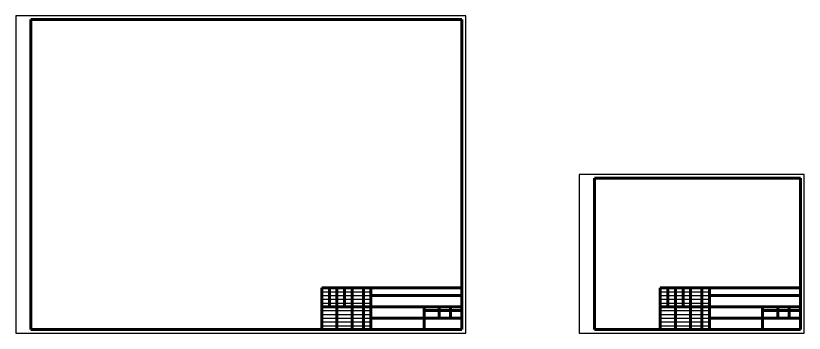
# Model space of a CAD drawing. Header units: millimetres. Extents: x -273369 to 399464, y -35443 to 194245.
# Drawn here: x 117901 to 222001, y -1182 to 40818 of the extents above; entities that cross this region are included whole.
import ezdxf

# ---------------------------------------------------------------- set-up
doc = ezdxf.new("R2010")
doc.units = ezdxf.units.MM

msp = doc.modelspace()

# ---------------------------------------------------------------- linework, layer by layer
for p, q in [((177301.081, 40817.713), (117901.081, 40817.713)), ((117901.081, 40817.713), (117901.081, -1182.287)), ((177301.081, -1182.287), (177301.081, 40817.713)), ((222001.081, 19817.713), (192301.081, 19817.713)), ((192301.081, 19817.713), (192301.081, -1182.287)), ((222001.081, -1182.287), (222001.081, 19817.713)), ((158301.081, 4317.713), (164801.081, 4317.713)), ((203001.081, 4317.713), (209501.081, 4317.713)), ((158301.081, 3817.713), (176801.081, 3817.713)), ((158301.081, 3317.713), (164801.081, 3317.713)), ((203001.081, 3817.713), (221501.081, 3817.713)), ((203001.081, 3317.713), (209501.081, 3317.713)), ((158301.081, 2817.713), (164801.081, 2817.713)), ((203001.081, 2817.713), (209501.081, 2817.713)), ((158301.081, 1817.713), (164801.081, 1817.713)), ((158301.081, 1317.713), (164801.081, 1317.713)), ((203001.081, 1817.713), (209501.081, 1817.713)), ((203001.081, 1317.713), (209501.081, 1317.713)), ((158301.081, 817.713), (176801.081, 817.713)), ((158301.081, 317.713), (164801.081, 317.713)), ((203001.081, 817.713), (221501.081, 817.713)), ((203001.081, 317.713), (209501.081, 317.713)), ((158301.081, -182.287), (164801.081, -182.287)), ((203001.081, -182.287), (209501.081, -182.287)), ((117901.081, -1182.287), (177301.081, -1182.287)), ((192301.081, -1182.287), (222001.081, -1182.287))]:
    msp.add_line(p, q)
at = {"lineweight": 60}
for p, q in [((119901.081, 40317.713), (176801.081, 40317.713)), ((119901.081, 40317.713), (119901.081, -682.287)), ((176801.081, -682.287), (176801.081, 40317.713)), ((221501.081, 19317.713), (194301.081, 19317.713)), ((194301.081, 19317.713), (194301.081, -682.287)), ((221501.081, -682.287), (221501.081, 19317.713)), ((158301.081, -682.287), (158301.081, 4817.713)), ((158301.081, 4817.713), (176801.081, 4817.713)), ((159301.081, 2317.713), (159301.081, 4817.713)), ((160301.081, -682.287), (160301.081, 4817.713)), ((161301.081, 2317.713), (161301.081, 4817.713)), ((162301.081, -682.287), (162301.081, 4817.713)), ((163801.081, -682.287), (163801.081, 4817.713)), ((164801.081, -682.287), (164801.081, 4817.713)), ((203001.081, -682.287), (203001.081, 4817.713)), ((203001.081, 4817.713), (221501.081, 4817.713)), ((204001.081, 2317.713), (204001.081, 4817.713)), ((205001.081, -682.287), (205001.081, 4817.713)), ((206001.081, 2317.713), (206001.081, 4817.713)), ((207001.081, -682.287), (207001.081, 4817.713)), ((208501.081, -682.287), (208501.081, 4817.713)), ((209501.081, -682.287), (209501.081, 4817.713)), ((164801.081, 3817.713), (176801.081, 3817.713)), ((209501.081, 3817.713), (221501.081, 3817.713)), ((158301.081, 2317.713), (176801.081, 2317.713)), ((171801.081, 2317.713), (171801.081, -682.287)), ((173801.081, 2317.713), (173801.081, 817.713)), ((175301.081, 2317.713), (175301.081, 817.713)), ((176801.081, 2317.713), (176801.081, -682.287)), ((203001.081, 2317.713), (221501.081, 2317.713)), ((216501.081, 2317.713), (216501.081, -682.287)), ((218501.081, 2317.713), (218501.081, 817.713)), ((220001.081, 2317.713), (220001.081, 817.713)), ((171801.081, 1817.713), (176801.081, 1817.713)), ((216501.081, 1817.713), (221501.081, 1817.713)), ((164801.081, 817.713), (176801.081, 817.713)), ((209501.081, 817.713), (221501.081, 817.713)), ((119901.081, -682.287), (176801.081, -682.287)), ((194301.081, -682.287), (221501.081, -682.287))]:
    msp.add_line(p, q, dxfattribs=at)

doc.saveas('drawing.dxf')
